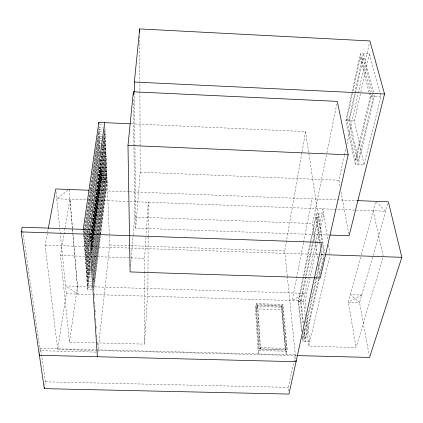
<?xml version="1.0" encoding="UTF-8"?>
<svg xmlns="http://www.w3.org/2000/svg" width="423" height="423" viewBox="0 0 423 423"><rect width="100%" height="100%" fill="white"/><g stroke="black" fill="none" stroke-linecap="round" stroke-linejoin="round"><path stroke-width="0.32" stroke-dasharray="2.12 1.59" d="M65.02 228.362L60.441 255.503L69.494 342.165L144.539 344.126L144.555 273.485M144.555 272.824L144.555 258.3L146.057 235.881M148.145 237.15L147.913 288.507L144.539 344.126M148.15 236.489L148.309 202.247L146.099 235.22M329.358 235.035L135.688 228.124L140.193 172.198L140.103 147.109M130.591 266.041L133.134 235.32M133.192 234.67L134.657 217.02L133.441 99.056M97.798 352.824L109.726 244.98L104.846 126.609M93.858 289.623L100.531 235.468M100.616 234.813L107.13 181.964L101.663 181.747L101.562 179.685L107.045 179.902L100.262 234.707M93.319 281.279L106.786 173.657L101.266 173.435L93.139 234.765M93.457 283.384L106.871 175.746L101.367 175.529L93.525 234.902M93.589 285.472L106.961 177.829L101.462 177.612L91.505 253.303M93.726 287.55L100.182 235.357M92.774 272.761L97.496 235.6M97.576 234.95L106.437 165.192L100.864 164.965L91.474 234.733M92.912 274.908L106.527 167.323L100.965 167.096L91.87 234.924M93.187 279.169L98.675 235.474M98.755 234.818L106.702 171.553L101.166 171.331L90.924 248.312M92.357 266.247L106.173 158.736L100.558 158.503L100.658 160.666L90.4 236.283M92.494 268.431L106.263 160.899L100.658 160.666M92.637 270.598L97.121 235.4M97.205 234.749L106.347 163.051L100.764 162.818L90.453 239.101M91.928 259.622L95.08 235.384M95.164 234.728L105.903 152.185L101.504 152M92.071 261.842L105.993 154.379L100.351 154.141M92.214 264.047L106.083 156.563L100.452 156.33M91.701 285.414L87.302 285.282L87.149 283.188L90.337 259.045M91.458 250.564L93.441 235.558M91.495 252.885L105.628 145.538L101.197 145.348M87.302 285.282L90.39 261.789M91.981 289.565L87.603 289.432L87.45 287.36L90.443 264.518M91.468 256.687L105.718 147.764L100.034 147.521L88.544 230.191M87.603 289.432L90.496 267.241M91.691 258.104L105.808 149.98L100.14 149.742M90.908 243.727L105.253 136.523L99.5 136.275L85.578 234.347M91.775 277.002L86.689 276.843L89.914 252.711M90.961 244.88L101.065 169.221L100.965 167.096M91.056 246.038L92.452 235.574M92.537 234.918L105.348 138.792L99.611 138.548L86.942 228.15M91.426 281.221L86.995 281.084L86.842 278.969L89.882 256.137M91.204 248.333L105.443 141.049L99.717 140.806L86.546 234.368M86.995 281.084L89.935 258.902M91.061 250.421L93.049 235.415M91.352 250.617L93.34 235.563M93.425 234.913L105.533 143.302L99.823 143.059L87.619 230.107M90.459 236.721L90.633 235.415M90.723 234.76L104.973 129.644M90.855 272.698L86.382 272.555L86.223 270.397L89.396 246.926M90.607 239.069L105.068 131.95L103.138 131.865M86.382 272.555L89.364 250.384M90.506 241.908L91.384 235.389M91.548 235.526L90.76 241.406L84.108 241.179L83.939 238.836L84.5 234.918M91.638 234.871L105.163 134.239L102.599 134.128M86.689 276.843L86.535 274.707L89.681 251.225M90.908 242.099L91.78 235.574M90.273 263.989L85.747 263.841L88.867 241.036M91.209 268.388L86.065 268.224L85.906 266.035L89.105 242.575M90.395 233.708L93.277 211.944M93.414 211.516L94.345 204.124M94.482 203.685L94.874 200.211M95.016 199.767L95.942 192.391M96.079 191.936L97.004 184.571M97.147 184.105L98.125 176.925M98.215 176.275L98.517 173.493M98.659 173.012L99.045 169.581M99.188 169.094L100.114 161.76M100.256 161.263L101.234 154.083M101.324 153.433L102.297 146.252M102.387 145.602L102.831 142.34M102.921 141.684L103.365 138.421M103.455 137.771L103.899 134.509M103.989 133.853L104.344 131.241M104.698 128.634L104.878 127.328M86.065 268.224L89.338 244.103M90.628 259.579L85.43 259.41L85.266 257.173L88.872 231.127M88.962 230.477L89.322 227.875M89.412 227.22L89.866 223.968M89.956 223.318L90.406 220.06M90.496 219.41L90.945 216.153M91.035 215.503L93.018 201.179M93.108 200.528L93.562 197.271M93.652 196.621L94.102 193.364M94.192 192.714L94.641 189.456M95.001 186.855L95.186 185.549M95.275 184.899L95.725 181.647M95.815 180.996L96.264 177.739M96.354 177.089L97.258 170.575M97.348 169.924L97.798 166.667M97.887 166.017L98.337 162.765M98.427 162.109L98.882 158.858M99.241 156.251L99.421 154.95M99.511 154.3L99.96 151.043M85.43 259.41L88.751 235.31M85.747 263.841L85.589 261.631L88.809 238.175M89.38 250.548L84.774 250.395L87.529 230.762M89.681 255.08L85.102 254.926L84.938 252.668L99.928 145.295L100.034 147.521M85.102 254.926L87.82 235.4M87.91 234.749L88.455 230.842M89.253 245.975L84.447 245.811L84.277 243.5L85.483 235.003M84.447 245.811L86.572 230.768M84.774 250.395L84.611 248.111L86.451 235.024M88.634 236.658L83.77 236.489L99.178 129.39L99.067 127.074L102.937 127.244M84.595 234.268L99.283 131.696L102.498 131.833M69.494 342.165L77.467 286.345L72.989 234.628M84.108 241.179L85.695 230.064M85.784 229.414L99.394 133.991L99.283 131.696M88.93 231.941L83.426 231.746L83.712 229.789M83.601 234.125L84.166 230.207M84.256 229.557L92.277 174.07M92.367 173.419L93.88 162.971M93.975 162.321L97.554 137.517M97.65 136.862L98.596 130.337M98.686 129.681L99.067 127.074M256.28 303.661L259.172 348.79L258.326 353.956L255.497 308.89L256.28 303.661L282.939 304.454L287.196 349.514L286.154 354.664L281.977 309.662L282.939 304.454M257.417 306.474L257.681 304.724L281.707 305.438L285.694 348.356L285.351 350.08L260.214 349.43L257.417 306.474L281.385 307.183L281.707 305.438M97.248 350.503L57.681 349.493L66.3 293.736L59.844 229.562M44.796 385.543L45.398 381.832L40.571 348.399L96.016 349.816M260.214 349.43L260.499 347.695L257.681 304.724M65.131 227.711L69.927 199.275L72.93 233.972M39.81 352.787L40.571 348.399M287.243 275.865L284.69 250.966L301.948 152.328M302.059 151.677L305.58 131.558L131.03 123.828M57.681 349.493L45.097 245.181L48.164 229.028M303.465 242.902L292.156 300.526L305.036 293.335L65.517 285.974L78.017 294.085L72.851 233.559M303.592 242.257L312.105 198.873M315.061 241.047L312.586 223.534L326.725 153.734M326.857 153.089L336.808 103.968M301.594 331.881L298.173 301.372L303.175 276.901M303.307 276.261L310.413 241.485M310.54 240.846L316.071 213.8L323.701 214.086L305.02 301.578L306.115 310.662M301.922 330.368L298.68 301.61L315.944 217.433L318.487 217.528L300.97 301.678L303.534 323.896M305.528 276.98L300.457 301.44L303.212 325.456M305.665 276.335L312.872 241.575M313.009 240.93L318.614 213.895L324.637 253.863M305.21 315.78L303.444 300.864L322.881 208.856L327.851 240.507M352.19 91.431L360.391 53.425L369.432 53.89L380.943 96.486L364.124 164.61L355.151 164.235L345.929 120.418L352.047 92.071M288.687 391.026L288.354 387.362L295.36 354.897L96.677 349.832M346.797 119.815L360.243 57.745L363.257 57.898L373.377 96.994L358.292 160.074L355.299 159.947L346.797 119.815L349.625 119.942L358.292 160.074M349.625 119.942L355.389 93.716M355.526 93.076L363.257 57.898M318.519 278.947L305.195 338.273L302.805 338.21L315.933 278.868M316.076 278.223L321.358 254.355L320.978 251.764M306.812 316.504L309.853 341.81L302.688 341.62L316.933 277.499M317.076 276.859L322.056 254.413L321.491 250.548M339.955 186.02L338.881 180.209L344.333 155.706M344.481 155.061L345.914 148.616M346.918 144.1L358.107 93.811M358.255 93.166L369.586 42.226M318.662 278.302L324.018 254.445L322.564 244.732M364.124 164.61L354.379 120.798L360.745 92.489M360.893 91.849L369.432 53.89M319.243 278.863L305.078 341.684L303.809 330.649M319.386 278.223L321.411 269.25M321.554 268.61L323.579 259.632M323.722 258.992L324.589 255.148M382.894 257.76L356.06 347.505L308.816 346.263L329.781 255.968M355.299 159.947L370.178 96.846L369.216 93.06M355.151 164.235L371.299 96.026L360.391 53.425M360.602 257.121L348.383 302.218L356.06 347.505M361.279 254.63L375.719 201.337L385.67 211.23L94.958 200.227M387.817 203.727L359.566 302.556L369.216 355.5M68.061 190.255L56.745 198.778L87.725 199.952M45.398 381.832L288.354 387.362M97.903 350.519L296.375 355.569M95.905 352.1L40.174 350.688L22.578 229.805M260.499 347.695L285.694 348.356M259.172 348.79L287.196 349.514M66.3 293.736L303.444 300.864M298.173 301.372L305.02 301.578M298.68 301.61L300.97 301.678M255.497 308.89L281.977 309.662M86.223 270.397L90.712 270.54M86.535 274.707L90.998 274.85M86.842 278.969L91.283 279.111M87.149 283.188L91.564 283.325M87.45 287.36L91.844 287.497M84.611 248.111L89.227 248.264M84.938 252.668L90.184 252.843M60.441 255.503L130.099 257.819M130.755 257.84L144.555 258.3M85.266 257.173L89.829 257.327M85.589 261.631L90.125 261.779M85.906 266.035L90.422 266.183M83.939 238.836L88.788 239.006M84.277 243.5L89.1 243.664M109.726 244.98L130.194 245.678M130.855 245.7L284.69 250.966M321.358 254.355L324.732 254.503M45.097 245.181L90.601 246.731M91.257 246.752L130.162 248.074M130.823 248.1L320.079 254.535M320.74 254.556L324.695 254.694M134.657 217.02L312.586 223.534M90.073 190.292L129.01 191.799M129.671 191.82L356.806 200.602M88.37 199.979L94.318 200.201M101.065 169.221L106.612 169.443L93.049 277.044L93.388 282.305M140.193 172.198L338.881 180.209M99.178 129.39L103.038 129.56M99.394 133.991L101.959 134.102M345.929 120.418L354.379 120.798M99.601 124.774L103.487 124.944M371.299 96.026L380.943 96.486M370.178 96.846L373.377 96.994M373.52 92.362L363.405 53.578L348.748 120.544L358.144 164.362L374.514 96.18L373.683 93.002M360.243 57.745L369.052 92.431M373.165 210.76L383.127 255.852M341.023 191.831L348.88 234.448M328.56 245.017L329.977 254.043M305.58 131.558L322.088 241.782M316.071 213.8L320.348 242.813M320.444 243.452L320.729 245.388M315.944 217.433L319.46 241.401M319.555 242.046L320.407 247.878M315.151 241.692L317.715 259.854M318.265 263.746L319.915 275.421M305.824 320.972L308.816 346.263M304.063 328.475L305.195 338.273M302.508 335.598L302.805 338.21M302.249 337.723L302.688 341.62M287.312 276.52L295.74 358.609M56.021 191.582L59.775 228.906M281.385 307.183L285.351 350.08M69.092 189.478L72.402 228.298M72.46 228.954L72.798 232.904M83.294 229.953L83.426 231.746M83.643 234.717L83.77 236.489M90.422 236.182L90.76 241.454M90.929 244.087L91.315 250.046M91.479 252.653L91.823 257.924M91.992 260.563L92.33 265.834M92.542 269.128L92.838 273.739M93.599 285.599L93.895 290.21M94.107 293.504L94.403 298.12M94.657 302.07L94.953 306.686M95.164 309.98L95.461 314.59M95.714 318.545L95.968 322.5M96.222 326.45L96.476 330.405M96.772 335.016L97.026 338.971M97.279 342.926L97.533 346.876M99.5 136.275L99.611 138.548M99.717 140.806L99.823 143.059M100.764 162.818L100.864 164.965M101.166 171.331L101.266 173.435M101.367 175.529L101.462 177.612M134.445 92.558L135.688 228.124M139.717 36.188L140.103 146.448M361.707 295.074L348.383 302.218L359.566 302.556L350.413 294.725L361.707 295.074M286.847 351.243L258.887 350.519L256.015 305.411L282.617 306.199L286.847 351.243"/><path stroke-width="0.63" d="M127.979 145.422L133.367 91.807L337.332 101.383L348.203 154.786L320.28 278.017L130.099 271.926L127.979 145.422L348.203 154.786M134.44 91.902L134.35 82.03L139.69 28.923L369.876 40.936L384.555 93.985L349.118 235.738L330.014 235.056M104.682 122.659L89.359 234.279L97.364 356.748M83.252 229.356L98.845 122.4L130.374 123.802M44.299 388.642L21.15 231.889L322.183 242.432L288.967 394.077L44.299 388.642L44.5 387.405M39.593 354.046L39.371 355.299L296.058 361.702L295.926 360.391M48.285 228.383L55.757 188.965L88.756 190.239M21.15 231.889L22.197 227.193L89.999 229.594M357.345 200.624L388.362 201.824L401.85 257.316L369.565 357.435L297.036 355.59M325.356 254.715L401.85 257.316M134.35 82.03L384.555 93.985M98.845 122.4L98.897 123.574M133.367 91.807L133.404 95.101M139.69 28.923L139.701 32.222"/></g></svg>
